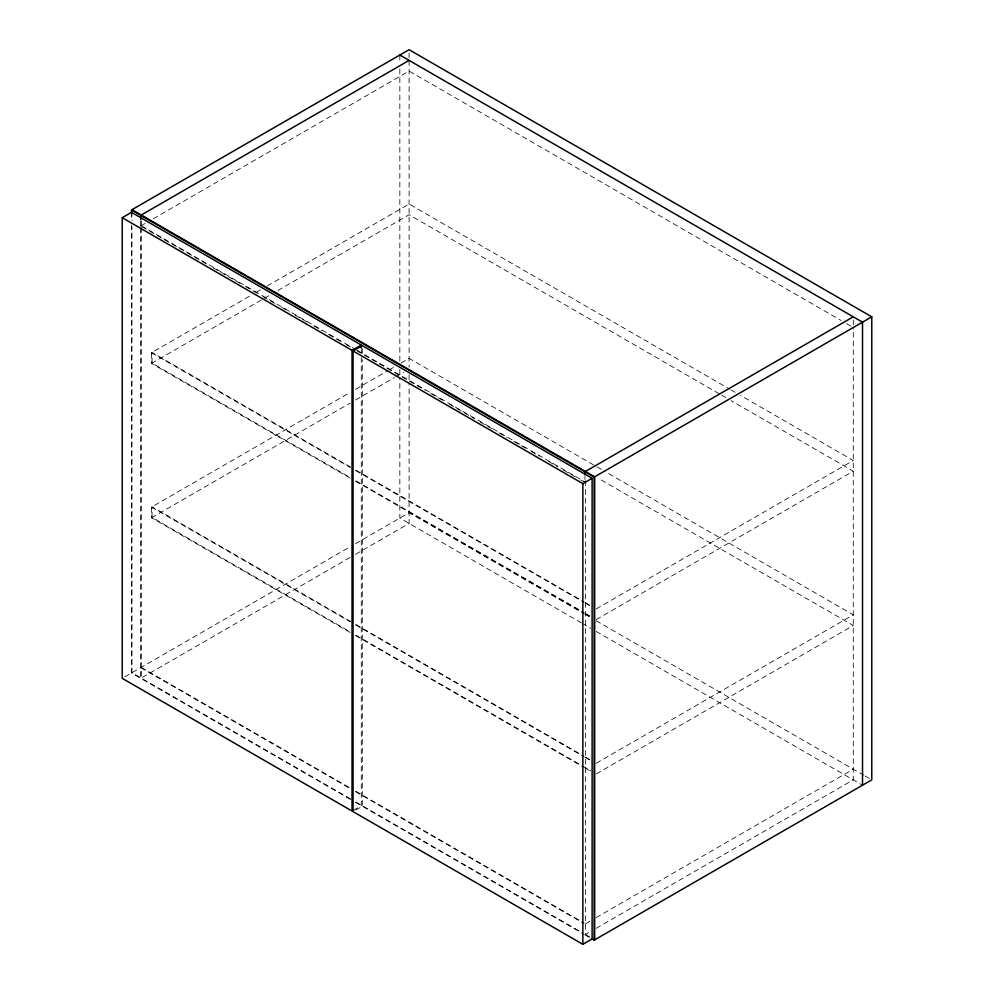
<?xml version="1.0" encoding="UTF-8"?>
<svg xmlns="http://www.w3.org/2000/svg" width="994" height="994" viewBox="0 0 994 994"><rect width="100%" height="100%" fill="white"/><g stroke="black" fill="none" stroke-linecap="round" stroke-linejoin="round"><path stroke-width="0.75" stroke-dasharray="4.97 3.73" d="M140.726 226.011L145.261 223.389M153.3 218.755L409.093 71.071L841.197 320.54M350.137 478.102L151.523 363.431L151.523 352.746L251.109 295.255M256.464 292.161L260.478 289.838M267.175 285.974L409.093 204.043L729.807 389.213M151.523 363.431L263.161 298.983M264.503 298.212L269.859 295.119M277.885 290.484L409.093 214.729L720.414 394.469M350.137 632.445L151.523 517.775L151.523 507.089L350.186 392.394M355.541 389.313L387.672 370.762M389.002 369.979L394.357 366.898M401.054 363.021L409.093 358.387L595.617 466.087M151.523 517.775L350.186 403.079M355.541 399.998L394.357 377.583M395.699 376.801L403.738 372.166M124.871 676.827L350.286 546.688M355.517 543.668L409.093 512.73L583.938 613.683M350.161 557.435L140.726 678.355L140.726 227.713M355.517 554.341L409.093 523.416L409.093 382.653M596.226 608.9L853.274 460.495L740.542 395.413M596.226 619.585L853.274 471.181L731.149 400.669M353.342 810.272L361.282 805.687L361.282 354.336M355.69 810.098L362.301 806.283L362.301 359.579M596.226 763.243L853.274 614.839L606.352 472.274M596.226 773.928L853.274 625.524L598.301 478.313M585.429 923.824L590.784 920.73M596.139 917.636L853.274 769.182M585.429 480.761L585.429 934.509L590.784 931.415M596.139 928.321L853.274 779.868L853.274 330.766M846.565 323.646L853.274 327.523M731.149 389.983L735.175 392.307M721.756 395.252L725.782 397.575M596.959 466.857L605.011 471.504M141.247 225.713L355.951 349.677M357.293 350.447L585.429 482.152M142.067 226.781L207.821 264.739M213.188 267.846L240.039 283.34M245.406 286.434L257.483 293.416M262.851 296.51L274.928 303.481M281.637 307.357L289.689 312.004M295.056 315.11L307.134 322.081M313.843 325.945L321.894 330.604M328.604 334.469L340.681 341.451M346.049 344.545L351.416 347.639M356.784 350.745L425.221 390.257M430.588 393.351L442.665 400.333M449.375 404.198L474.871 418.921M480.239 422.028L492.316 428.998M499.025 432.862L507.077 437.522M513.786 441.386L525.863 448.369M531.231 451.462L539.282 456.109M548.676 461.539L558.069 466.956M563.436 470.063L575.514 477.033M580.881 480.127L584.907 482.45M350.646 467.118L152.045 352.448L152.045 363.133L350.646 477.803M356.014 470.212L584.149 601.929M585.491 602.699L590.858 605.793M151.523 352.746L350.137 467.416M355.504 470.51L583.627 602.215M584.969 602.998L590.337 606.091M356.014 480.897L584.149 612.615M585.491 613.385L590.858 616.479M355.504 481.195L583.627 612.9M584.969 613.683L590.337 616.777M584.882 614.23L590.672 617.572M596.052 620.678L863.711 775.208M865.053 775.979L871.775 779.868M581.415 622.915L399.837 518.073L399.837 377.148M582.198 623.362L590.834 628.345M596.214 631.451L862.519 785.21M350.646 621.461L152.045 506.791L152.045 517.476L350.646 632.147M356.014 624.555L584.149 756.272M585.491 757.043L590.858 760.149M151.523 507.089L350.137 621.759M355.504 624.853L583.627 756.571M584.969 757.341L590.337 760.435M356.014 635.241L581.465 765.405M582.807 766.175L590.858 770.822M355.504 635.539L583.627 767.256M584.969 768.027L590.337 771.12M141.247 667.372L350.584 788.242M355.951 791.336L584.087 923.041M140.726 667.67L350.074 788.528M355.442 791.634L583.565 923.339M350.584 798.928L131.991 672.714L131.991 226.719M355.951 802.021L581.403 932.186M585.429 934.509L593.356 939.081M350.522 799.487L131.481 673.013L131.481 221.662M355.442 802.32L584.05 934.298M584.907 934.807L592.113 938.957M853.274 319.882L853.274 329.225M584.907 476.412L584.907 479.506M409.093 52.794L409.093 58.994M409.093 60.535L409.093 367.171M409.093 374.75L409.093 381.1M399.837 55.043L399.837 62.784M399.837 68.984L399.837 361.667M399.837 369.408L399.837 375.608M362.301 348.72L362.301 353.379M361.282 349.677L361.282 352.783M141.247 221.128L141.247 225.862M141.247 227.415L141.247 678.057M140.726 221.426L140.726 226.16M131.991 211.225L131.991 220.519M131.481 212.356L131.481 220.109"/><path stroke-width="1.49" d="M131.481 213.076L131.481 209.982L409.093 49.7L871.775 316.837L871.775 779.868L594.163 940.15L591.517 938.622M122.225 217.698L352.025 350.373L352.025 811.029L122.225 678.355L122.225 217.698L131.481 212.356L361.282 345.03L361.282 348.136M409.093 60.386L140.726 215.325L140.726 219.898M352.025 350.373L361.282 345.03M353.056 350.969L362.301 345.626L592.113 478.3L592.113 938.957L582.857 944.3L353.056 811.626L353.056 350.969L582.857 483.643L592.113 478.3M853.274 316.837L584.907 471.765L584.907 474.859M131.481 209.982L594.163 477.108L871.775 316.837M399.837 55.043L862.519 322.168L862.519 785.21M131.991 209.684L594.673 476.809L594.673 939.852M594.163 477.108L594.163 940.15M582.857 483.643L582.857 944.3"/></g></svg>
